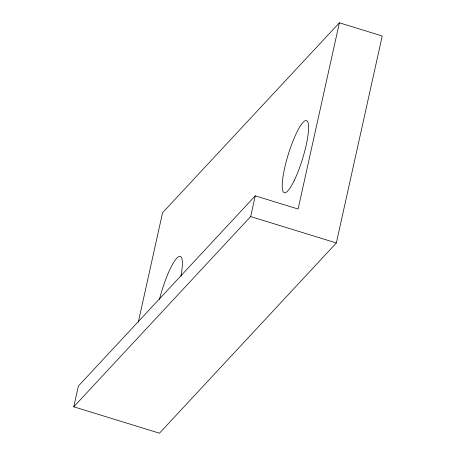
<?xml version="1.0" encoding="UTF-8"?>
<svg xmlns="http://www.w3.org/2000/svg" width="456" height="456" viewBox="0 0 456 456"><rect width="100%" height="100%" fill="white"/><g stroke="black" fill="none" stroke-linecap="round" stroke-linejoin="round"><path stroke-width="0.68" d="M73.775 406.792L78.369 386.067L255.257 195.835L298.099 209.036L339.384 22.8L382.225 36.001L336.34 242.968L159.457 433.2L73.775 406.792L250.663 216.56L255.257 195.835M138.276 322.295L162.564 212.73L339.384 22.8M250.663 216.56L336.34 242.968M159.44 299.507A37.728 7.461 -72.9 0 1 176.7 258.301A37.728 7.461 -72.9 0 1 180.941 276.125M294.245 180.49A37.728 7.461 -72.9 0 0 307.378 121.25A37.728 7.461 -72.9 0 0 284.595 168.31A37.728 7.461 -72.9 0 0 294.245 180.49"/></g></svg>
